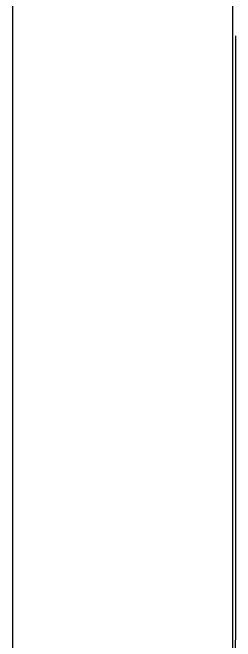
# Model space of a CAD drawing. Header units: millimetres. Extents: x -273369 to 399464, y -35443 to 194245.
# Drawn here: x 272776 to 276376, y 167871 to 178021 of the extents above; entities that cross this region are included whole.
import ezdxf

# ---------------------------------------------------------------- set-up
doc = ezdxf.new("R2010")
doc.units = ezdxf.units.MM
doc.linetypes.add('ACAD_ISO02W100', pattern=[15, 12, -3])

msp = doc.modelspace()

# ---------------------------------------------------------------- linework, layer by layer
for p, q in [((272775.996, 182784.107), (272775.996, 124384.107)), ((276326.049, 178895.938), (276326.049, 156895.938))]:
    msp.add_line(p, q)
at = {"linetype": 'ACAD_ISO02W100'}
for p in [(276376.049, 177645.938), (276376.049, 177645.938), (276376.049, 158145.938), (276376.049, 158145.938)]:
    msp.add_line(p, (276376.049, 167895.938), dxfattribs=at)

doc.saveas('drawing.dxf')
